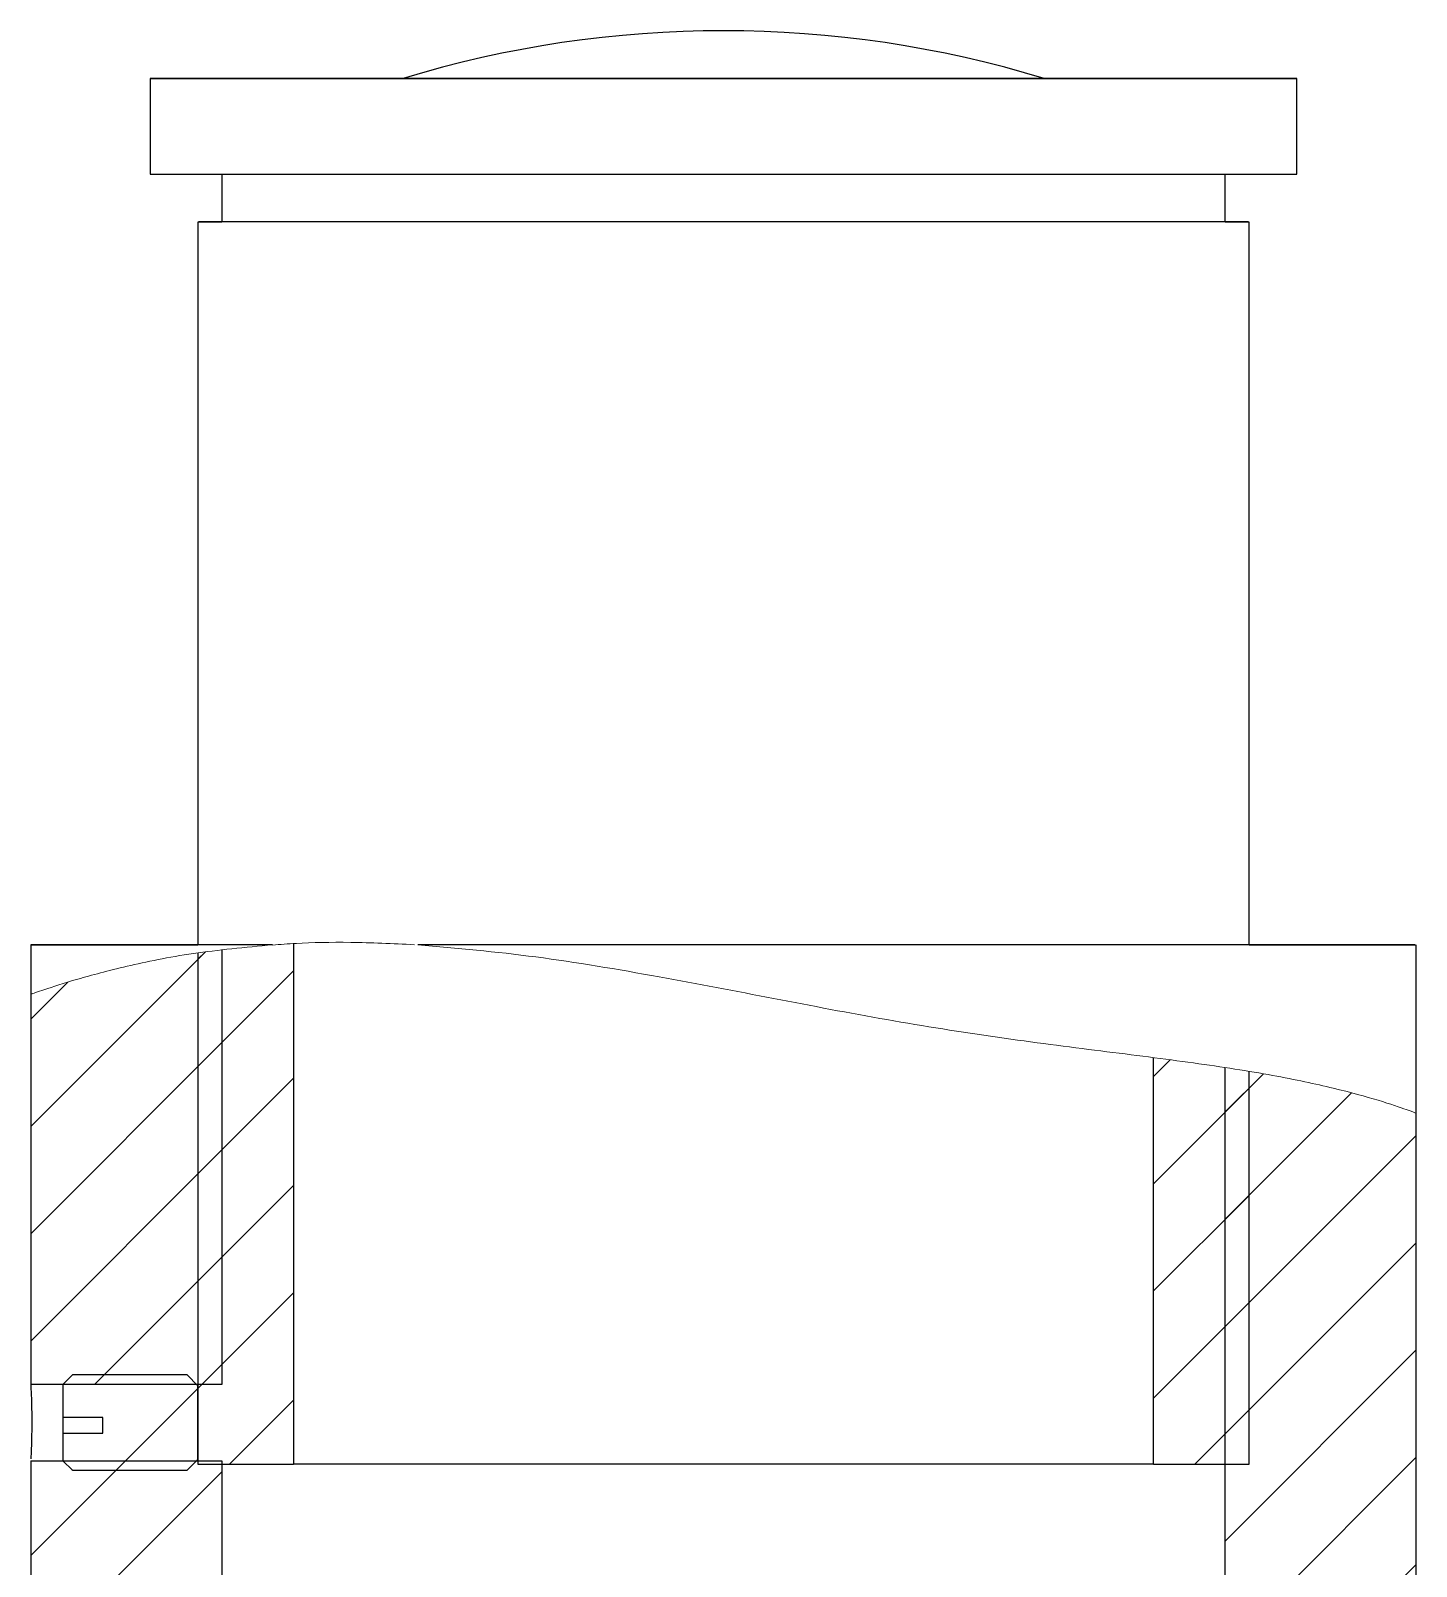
# Model space of a CAD drawing. Header units: millimetres. Extents: x 0 to 841, y -10 to 594.
# Drawn here: x 117.54 to 146.54, y 400.19 to 432.33 of the extents above; entities that cross this region are included whole.
import ezdxf

# ---------------------------------------------------------------- set-up
doc = ezdxf.new("R2010")
doc.units = ezdxf.units.MM

msp = doc.modelspace()

# ---------------------------------------------------------------- hatches: boundary and pattern name
at = {"linetype": 'Continuous', "lineweight": 18}
h = msp.add_hatch(dxfattribs=at)
h.set_pattern_fill('ANSI31', scale=0.5, style=0)
edge = h.paths.add_edge_path(flags=0)
edge.add_spline(control_points=[(121.537, 413.098), (120.657, 412.99), (119.333, 412.738), (117.973, 412.318), (117.537, 412.161)], knot_values=[0.2006, 0.2006, 0.2006, 0.2006, 0.219654, 0.228922, 0.228922, 0.228922, 0.228922], weights=[1, 1, 1, 1, 1], degree=3, periodic=0)
edge.add_spline(control_points=[(117.537, 412.161), (117.537, 409.439), (117.537, 406.718), (117.537, 403.996)], knot_values=[0.001039, 0.001039, 0.001039, 0.001039, 0.009203, 0.009203, 0.009203, 0.009203], weights=[1, 1, 1, 1], degree=3, periodic=0)
edge.add_spline(control_points=[(117.537, 403.996), (118.362, 403.996), (119.187, 403.996), (120.013, 403.996), (120.521, 403.996), (121.029, 403.996), (121.537, 403.996)], knot_values=[0, 0, 0, 0, 0.002476, 0.002476, 0.002476, 0.004, 0.004, 0.004, 0.004], weights=[1, 1, 1, 1, 1, 1, 1], degree=3, periodic=0)
edge.add_spline(control_points=[(121.537, 403.996), (121.537, 407.03), (121.537, 410.064), (121.537, 413.098)], knot_values=[0.023797, 0.023797, 0.023797, 0.023797, 0.032899, 0.032899, 0.032899, 0.032899], weights=[1, 1, 1, 1], degree=3, periodic=0)
h = msp.add_hatch(dxfattribs=at)
h.set_pattern_fill('ANSI31', scale=0.5, style=0)
edge = h.paths.add_edge_path(flags=0)
edge.add_spline(control_points=[(121.037, 413.03), (121.037, 409.463), (121.037, 405.896), (121.037, 402.329)], knot_values=[0.000421, 0.000421, 0.000421, 0.000421, 0.011122, 0.011122, 0.011122, 0.011122], weights=[1, 1, 1, 1], degree=3, periodic=0)
edge.add_line((121.037, 402.329), (123.037, 402.329))
edge.add_spline(control_points=[(123.037, 402.329), (123.037, 405.961), (123.037, 409.593), (123.037, 413.225)], knot_values=[0, 0, 0, 0, 0.010896, 0.010896, 0.010896, 0.010896], weights=[1, 1, 1, 1], degree=3, periodic=0)
edge.add_spline(control_points=[(123.037, 413.225), (122.376, 413.193), (121.71, 413.131), (121.037, 413.03)], knot_values=[0.189704, 0.189704, 0.189704, 0.189704, 0.204201, 0.204201, 0.204201, 0.204201], weights=[1, 1, 1, 1], degree=3, periodic=0)
h = msp.add_hatch(dxfattribs=at)
h.set_pattern_fill('ANSI31', scale=0.5, style=0)
edge = h.paths.add_edge_path(flags=0)
edge.add_spline(control_points=[(143.036, 402.329), (143.036, 405.069), (143.037, 407.81), (143.037, 410.55)], knot_values=[0, 0, 0, 0, 0.008222, 0.008222, 0.008222, 0.008222], weights=[1, 1, 1, 1], degree=3, periodic=0)
edge.add_spline(control_points=[(143.037, 410.55), (142.383, 410.659), (141.713, 410.752), (141.037, 410.839)], knot_values=[0.049825, 0.049825, 0.049825, 0.049825, 0.062997, 0.062997, 0.062997, 0.062997], weights=[1, 1, 1, 1], degree=3, periodic=0)
edge.add_spline(control_points=[(141.037, 410.839), (141.036, 408.002), (141.036, 405.165), (141.036, 402.329)], knot_values=[0.002612, 0.002612, 0.002612, 0.002612, 0.011122, 0.011122, 0.011122, 0.011122], weights=[1, 1, 1, 1], degree=3, periodic=0)
edge.add_line((141.036, 402.329), (143.036, 402.329))
h = msp.add_hatch(dxfattribs=at)
h.set_pattern_fill('ANSI31', scale=0.5, style=0)
edge = h.paths.add_edge_path(flags=0)
edge.add_line((142.536, 380.199), (143.739, 380.199))
edge.add_spline(control_points=[(143.739, 380.199), (143.739, 381.999), (143.739, 383.799), (143.739, 385.599), (143.739, 386.133), (143.739, 386.666), (143.739, 387.199)], knot_values=[0, 0, 0, 0, 0.0054, 0.0054, 0.0054, 0.007, 0.007, 0.007, 0.007], weights=[1, 1, 1, 1, 1, 1, 1], degree=3, periodic=0)
edge.add_line((143.739, 387.199), (145.334, 387.199))
edge.add_spline(control_points=[(145.334, 387.199), (145.334, 385.399), (145.334, 383.599), (145.334, 381.799), (145.334, 381.266), (145.334, 380.732), (145.334, 380.199)], knot_values=[0, 0, 0, 0, 0.0054, 0.0054, 0.0054, 0.007, 0.007, 0.007, 0.007], weights=[1, 1, 1, 1, 1, 1, 1], degree=3, periodic=0)
edge.add_line((145.334, 380.199), (146.536, 380.199))
edge.add_spline(control_points=[(146.536, 380.199), (146.536, 389.866), (146.536, 399.532), (146.537, 409.199), (146.537, 409.356), (146.537, 409.514), (146.537, 409.671)], knot_values=[0, 0, 0, 0, 0.029, 0.029, 0.029, 0.029472, 0.029472, 0.029472, 0.029472], weights=[1, 1, 1, 1, 1, 1, 1], degree=3, periodic=0)
edge.add_spline(control_points=[(146.537, 409.671), (145.346, 410.126), (143.975, 410.41), (142.537, 410.63)], knot_values=[0.024524, 0.024524, 0.024524, 0.024524, 0.053164, 0.053164, 0.053164, 0.053164], weights=[1, 1, 1, 1], degree=3, periodic=0)
edge.add_spline(control_points=[(142.537, 410.63), (142.537, 407.486), (142.536, 404.343), (142.536, 401.199), (142.536, 394.199), (142.536, 387.199), (142.536, 380.199)], knot_values=[0.002569, 0.002569, 0.002569, 0.002569, 0.012, 0.012, 0.012, 0.033, 0.033, 0.033, 0.033], weights=[1, 1, 1, 1, 1, 1, 1], degree=3, periodic=0)
h = msp.add_hatch(dxfattribs=at)
h.set_pattern_fill('ANSI31', style=0)
edge = h.paths.add_edge_path(flags=0)
edge.add_line((121.037, 402.428), (121.037, 403.97))
edge.add_spline(control_points=[(121.037, 403.97), (120.961, 404.046), (120.886, 404.121), (120.811, 404.197)], knot_values=[0, 0, 0, 0, 0.00032, 0.00032, 0.00032, 0.00032], weights=[1, 1, 1, 1], degree=3, periodic=0)
edge.add_spline(control_points=[(120.811, 404.197), (120.144, 404.197), (119.477, 404.197), (118.811, 404.197), (118.677, 404.197), (118.543, 404.197), (118.409, 404.197)], knot_values=[0, 0, 0, 0, 0.002, 0.002, 0.002, 0.002402, 0.002402, 0.002402, 0.002402], weights=[1, 1, 1, 1, 1, 1, 1], degree=3, periodic=0)
edge.add_spline(control_points=[(118.409, 404.197), (118.342, 404.13), (118.275, 404.063), (118.209, 403.996)], knot_values=[0, 0, 0, 0, 0.000284, 0.000284, 0.000284, 0.000284], weights=[1, 1, 1, 1], degree=3, periodic=0)
edge.add_line((118.209, 403.996), (118.209, 403.306))
edge.add_line((118.209, 403.306), (119.049, 403.306))
edge.add_line((119.049, 403.306), (119.049, 402.979))
edge.add_line((119.049, 402.979), (118.209, 402.979))
edge.add_line((118.209, 402.979), (118.209, 402.402))
edge.add_spline(control_points=[(118.209, 402.402), (118.275, 402.335), (118.342, 402.268), (118.409, 402.202)], knot_values=[0, 0, 0, 0, 0.000284, 0.000284, 0.000284, 0.000284], weights=[1, 1, 1, 1], degree=3, periodic=0)
edge.add_spline(control_points=[(118.409, 402.202), (119.075, 402.202), (119.742, 402.202), (120.409, 402.202), (120.543, 402.202), (120.677, 402.202), (120.811, 402.202)], knot_values=[0, 0, 0, 0, 0.002, 0.002, 0.002, 0.002402, 0.002402, 0.002402, 0.002402], weights=[1, 1, 1, 1, 1, 1, 1], degree=3, periodic=0)
edge.add_spline(control_points=[(120.811, 402.202), (120.886, 402.277), (120.961, 402.353), (121.037, 402.428)], knot_values=[0, 0, 0, 0, 0.00032, 0.00032, 0.00032, 0.00032], weights=[1, 1, 1, 1], degree=3, periodic=0)
h = msp.add_hatch(dxfattribs=at)
h.set_pattern_fill('ANSI31', scale=0.5, style=0)
edge = h.paths.add_edge_path(flags=0)
edge.add_spline(control_points=[(117.537, 402.402), (117.537, 396.335), (117.537, 390.267), (117.537, 384.2), (117.537, 382.866), (117.537, 381.533), (117.537, 380.199)], knot_values=[0.010797, 0.010797, 0.010797, 0.010797, 0.029, 0.029, 0.029, 0.033, 0.033, 0.033, 0.033], weights=[1, 1, 1, 1, 1, 1, 1], degree=3, periodic=0)
edge.add_line((117.537, 380.199), (118.739, 380.199))
edge.add_spline(control_points=[(118.739, 380.199), (118.739, 381.999), (118.739, 383.799), (118.739, 385.6), (118.739, 386.133), (118.739, 386.666), (118.739, 387.199)], knot_values=[0, 0, 0, 0, 0.0054, 0.0054, 0.0054, 0.007, 0.007, 0.007, 0.007], weights=[1, 1, 1, 1, 1, 1, 1], degree=3, periodic=0)
edge.add_line((118.739, 387.199), (120.334, 387.199))
edge.add_spline(control_points=[(120.334, 387.199), (120.334, 385.399), (120.334, 383.599), (120.334, 381.799), (120.334, 381.266), (120.334, 380.733), (120.334, 380.199)], knot_values=[0, 0, 0, 0, 0.0054, 0.0054, 0.0054, 0.007, 0.007, 0.007, 0.007], weights=[1, 1, 1, 1, 1, 1, 1], degree=3, periodic=0)
edge.add_line((120.334, 380.199), (121.537, 380.199))
edge.add_spline(control_points=[(121.537, 380.199), (121.537, 384.199), (121.537, 388.199), (121.537, 392.2), (121.537, 395.6), (121.537, 399.001), (121.537, 402.402)], knot_values=[0, 0, 0, 0, 0.012, 0.012, 0.012, 0.022203, 0.022203, 0.022203, 0.022203], weights=[1, 1, 1, 1, 1, 1, 1], degree=3, periodic=0)
edge.add_spline(control_points=[(121.537, 402.402), (120.737, 402.402), (119.937, 402.402), (119.136, 402.402), (118.603, 402.402), (118.07, 402.402), (117.537, 402.402)], knot_values=[0.000076, 0.000076, 0.000076, 0.000076, 0.002476, 0.002476, 0.002476, 0.004076, 0.004076, 0.004076, 0.004076], weights=[1, 1, 1, 1, 1, 1, 1], degree=3, periodic=0)

# ---------------------------------------------------------------- linework, layer by layer
at = {"color": 7, "linetype": 'Continuous', "lineweight": 25}
for p, q in [((120.037, 431.329), (120.037, 429.329)), ((144.037, 429.329), (144.037, 431.329)), ((121.537, 429.329), (121.537, 428.329)), ((142.537, 428.329), (142.537, 429.329)), ((121.037, 428.329), (121.037, 413.199)), ((143.037, 413.199), (143.037, 428.329)), ((117.537, 413.199), (117.537, 403.995)), ((121.037, 413.03), (121.037, 402.329)), ((121.537, 413.098), (121.537, 403.996)), ((123.037, 413.225), (123.037, 402.329)), ((146.537, 409.669), (146.537, 413.199)), ((117.537, 412.161), (117.537, 403.996)), ((141.036, 402.329), (141.037, 410.839)), ((143.036, 402.329), (143.037, 410.55)), ((117.537, 403.996), (117.537, 403.995)), ((118.409, 404.197), (118.209, 403.996)), ((118.209, 403.996), (118.209, 403.306)), ((118.409, 404.197), (118.409, 404.199)), ((120.811, 404.197), (120.811, 404.199)), ((120.811, 404.197), (121.037, 403.97)), ((121.037, 403.973), (121.014, 403.996)), ((121.037, 403.996), (121.037, 403.973)), ((121.037, 403.97), (121.037, 403.973)), ((121.037, 402.428), (121.037, 403.97)), ((119.049, 403.306), (118.209, 403.306)), ((118.209, 403.306), (118.209, 402.979)), ((119.049, 402.979), (119.049, 403.306)), ((118.209, 402.979), (118.209, 402.402)), ((118.209, 402.979), (119.049, 402.979)), ((117.537, 402.4), (117.536, 380.199)), ((118.209, 402.402), (118.409, 402.202)), ((121.037, 402.428), (120.811, 402.202)), ((121.014, 402.402), (121.037, 402.425)), ((121.037, 402.425), (121.037, 402.428)), ((121.037, 402.425), (121.037, 402.402)), ((118.409, 402.199), (118.409, 402.202)), ((120.811, 402.199), (120.811, 402.202)), ((121.037, 402.329), (123.037, 402.329)), ((141.036, 402.329), (143.036, 402.329))]:
    msp.add_line(p, q, dxfattribs=at)
at = {"color": 7, "linetype": 'Continuous', "lineweight": 18}
for p, q in [((122.597, 413.199), (122.597, 413.199)), ((125.64, 413.199), (125.641, 413.199))]:
    msp.add_line(p, q, dxfattribs=at)
at = {"color": 7, "linetype": 'Continuous', "lineweight": 25, "flags": 128}
for points in [[(125.329, 431.329), (124.224, 431.329), (123.183, 431.329), (122.272, 431.329), (121.502, 431.329), (120.886, 431.329), (120.433, 431.329), (120.149, 431.329), (120.039, 431.329), (120.103, 431.329), (120.341, 431.329), (120.75, 431.329), (121.324, 431.329), (122.053, 431.329), (122.929, 431.329), (123.937, 431.329), (125.063, 431.329), (126.291, 431.329), (127.603, 431.329), (128.979, 431.329), (130.4, 431.329), (131.845, 431.329), (133.292, 431.329), (134.722, 431.329), (136.112, 431.329), (137.443, 431.329), (138.695, 431.329), (139.85, 431.329), (140.89, 431.329), (141.802, 431.329), (142.572, 431.329), (143.188, 431.329), (143.641, 431.329), (143.925, 431.329), (144.035, 431.329), (143.971, 431.329), (143.733, 431.329), (143.324, 431.329), (142.75, 431.329), (142.021, 431.329), (141.145, 431.329), (140.137, 431.329), (139.011, 431.329), (138.745, 431.329)], [(138.745, 431.329), (139.228, 431.329), (140.075, 431.329), (140.785, 431.329), (141.345, 431.329), (141.746, 431.329), (141.981, 431.329), (142.046, 431.329), (141.939, 431.329), (141.663, 431.329), (141.222, 431.329), (140.625, 431.329), (139.88, 431.329), (139.001, 431.329), (138.003, 431.329), (136.902, 431.329), (135.719, 431.329), (134.473, 431.329), (133.184, 431.329), (131.877, 431.329), (130.572, 431.329), (129.292, 431.329), (128.059, 431.329), (126.894, 431.329), (125.817, 431.329), (124.846, 431.329), (123.999, 431.329), (123.289, 431.329), (122.729, 431.329), (122.328, 431.329), (122.093, 431.329), (122.028, 431.329), (122.135, 431.329), (122.411, 431.329), (122.852, 431.329), (123.449, 431.329), (124.194, 431.329), (125.073, 431.329), (125.329, 431.329)], [(120.037, 429.329), (120.103, 429.329), (120.341, 429.329), (120.75, 429.329), (121.324, 429.329), (122.053, 429.329), (122.929, 429.329), (123.937, 429.329), (125.063, 429.329), (126.291, 429.329), (127.603, 429.329), (128.979, 429.329), (130.4, 429.329), (131.845, 429.329), (133.292, 429.329), (134.722, 429.329), (136.112, 429.329), (137.443, 429.329), (138.695, 429.329), (139.85, 429.329), (140.89, 429.329), (141.802, 429.329), (142.572, 429.329), (143.188, 429.329), (143.641, 429.329), (143.925, 429.329), (144.035, 429.329), (144.037, 429.329)], [(131.861, 428.329), (130.484, 428.329), (129.131, 428.329), (127.824, 428.329), (126.584, 428.329), (125.43, 428.329), (124.379, 428.329), (123.45, 428.329), (122.656, 428.329), (122.01, 428.329), (121.522, 428.329), (121.2, 428.329), (121.049, 428.329), (121.071, 428.329), (121.266, 428.329), (121.537, 428.329)], [(131.869, 428.329), (130.528, 428.329), (129.211, 428.329), (127.941, 428.329), (126.739, 428.329), (125.623, 428.329), (124.612, 428.329), (123.724, 428.329), (122.972, 428.329), (122.369, 428.329), (121.924, 428.329), (121.646, 428.329), (121.538, 428.329), (121.537, 428.329)], [(142.537, 428.329), (142.552, 428.329), (142.874, 428.329), (143.025, 428.329), (143.003, 428.329), (142.808, 428.329), (142.443, 428.329), (141.914, 428.329), (141.229, 428.329), (140.399, 428.329), (139.438, 428.329), (138.359, 428.329), (137.181, 428.329), (135.922, 428.329), (134.602, 428.329), (133.241, 428.329), (131.861, 428.329)], [(142.537, 428.329), (142.525, 428.329), (142.374, 428.329), (142.054, 428.329), (141.569, 428.329), (140.928, 428.329), (140.14, 428.329), (139.22, 428.329), (138.182, 428.329), (137.042, 428.329), (135.821, 428.329), (134.537, 428.329), (133.213, 428.329), (131.869, 428.329)], [(122.597, 413.199), (121.449, 413.199), (120.428, 413.199), (119.547, 413.199), (118.816, 413.199), (118.244, 413.199), (117.837, 413.199), (117.601, 413.199), (117.539, 413.199), (117.65, 413.199), (117.934, 413.199), (118.388, 413.199), (119.006, 413.199), (119.78, 413.199), (120.702, 413.199), (121.037, 413.199)], [(143.037, 413.199), (143.97, 413.199), (144.8, 413.199), (145.476, 413.199), (145.991, 413.199), (146.339, 413.199), (146.514, 413.199), (146.516, 413.199), (146.343, 413.199), (145.999, 413.199), (145.487, 413.199), (144.814, 413.199), (143.987, 413.199), (143.016, 413.199), (141.914, 413.199), (140.693, 413.199), (139.368, 413.199), (137.955, 413.199), (136.471, 413.199), (134.933, 413.199), (133.361, 413.199), (131.773, 413.199), (130.188, 413.199), (128.625, 413.199), (127.103, 413.199), (125.641, 413.199)], [(142.536, 380.199), (142.536, 401.199), (142.537, 410.63)], [(146.536, 380.199), (146.537, 409.199), (146.537, 409.671)], [(121.537, 403.996), (120.013, 403.996), (117.537, 403.996)], [(120.811, 404.197), (118.811, 404.197), (118.409, 404.197)], [(117.537, 402.402), (117.537, 384.2), (117.537, 380.199)], [(117.537, 402.402), (119.136, 402.402), (121.537, 402.402)], [(121.537, 402.402), (121.537, 392.2), (121.537, 380.199)], [(118.409, 402.202), (120.409, 402.202), (120.811, 402.202)], [(141.036, 402.329), (140.961, 402.329), (140.718, 402.329), (140.311, 402.329), (139.749, 402.329), (139.042, 402.329), (138.203, 402.329), (137.248, 402.329), (136.196, 402.329), (135.064, 402.329), (133.876, 402.329), (132.654, 402.329), (131.42, 402.329), (130.197, 402.329), (129.009, 402.329), (127.878, 402.329), (126.825, 402.329), (125.87, 402.329), (125.031, 402.329), (124.324, 402.329), (123.762, 402.329), (123.355, 402.329), (123.112, 402.329), (123.037, 402.329)]]:
    msp.add_lwpolyline(points, dxfattribs=at)
at = {"color": 7, "linetype": 'Continuous', "lineweight": 25}
msp.add_arc((132.037, 409.329), 23, 73.0416, 106.9572, dxfattribs=at)
at = {"color": 7, "linetype": 'Continuous', "lineweight": 18}
for points, knots in [([(122.597, 413.199), (122.026, 413.145), (120.868, 413.034), (119.505, 412.749), (118.456, 412.47), (117.705, 412.223), (117.596, 412.183), (117.537, 412.161)], [0, 0, 0, 0, 0.188894, 0.383205, 0.573995, 0.770135, 1, 1, 1, 1]), ([(125.568, 413.201), (125.112, 413.222), (124.196, 413.264), (123.207, 413.24), (122.757, 413.206), (122.597, 413.194)], [0, 0, 0, 0, 0.3904, 0.782923, 1, 1, 1, 1]), ([(146.537, 409.671), (146.494, 409.688), (146.409, 409.723), (145.797, 409.935), (144.851, 410.196), (143.557, 410.474), (141.918, 410.728), (139.971, 410.972), (137.794, 411.249), (135.477, 411.615), (133.09, 412.074), (130.617, 412.55), (128.085, 412.981), (126.455, 413.127), (125.641, 413.199)], [0, 0, 0, 0, 0.080911, 0.161852, 0.241216, 0.320584, 0.404189, 0.487795, 0.571431, 0.655062, 0.73755, 0.820042, 0.910054, 1, 1, 1, 1])]:
    msp.add_open_spline(points, degree=3, knots=knots, dxfattribs=at)
at = {"color": 7, "linetype": 'Continuous', "lineweight": 25}
for points, knots in [([(117.537, 403.994), (117.538, 403.975), (117.54, 403.937), (117.548, 403.773), (117.555, 403.55), (117.559, 403.286), (117.558, 403.013), (117.553, 402.762), (117.545, 402.555), (117.541, 402.48), (117.539, 402.442)], [0, 0, 0, 0, 0.124874, 0.249816, 0.374926, 0.500039, 0.624985, 0.749857, 0.874861, 1, 1, 1, 1]), ([(117.537, 402.4), (117.537, 402.4), (117.537, 402.396), (117.537, 402.399), (117.537, 402.402)], [0, 0, 0, 0, 0.099883, 1, 1, 1, 1])]:
    msp.add_open_spline(points, degree=3, knots=knots, dxfattribs=at)

doc.saveas('drawing.dxf')
